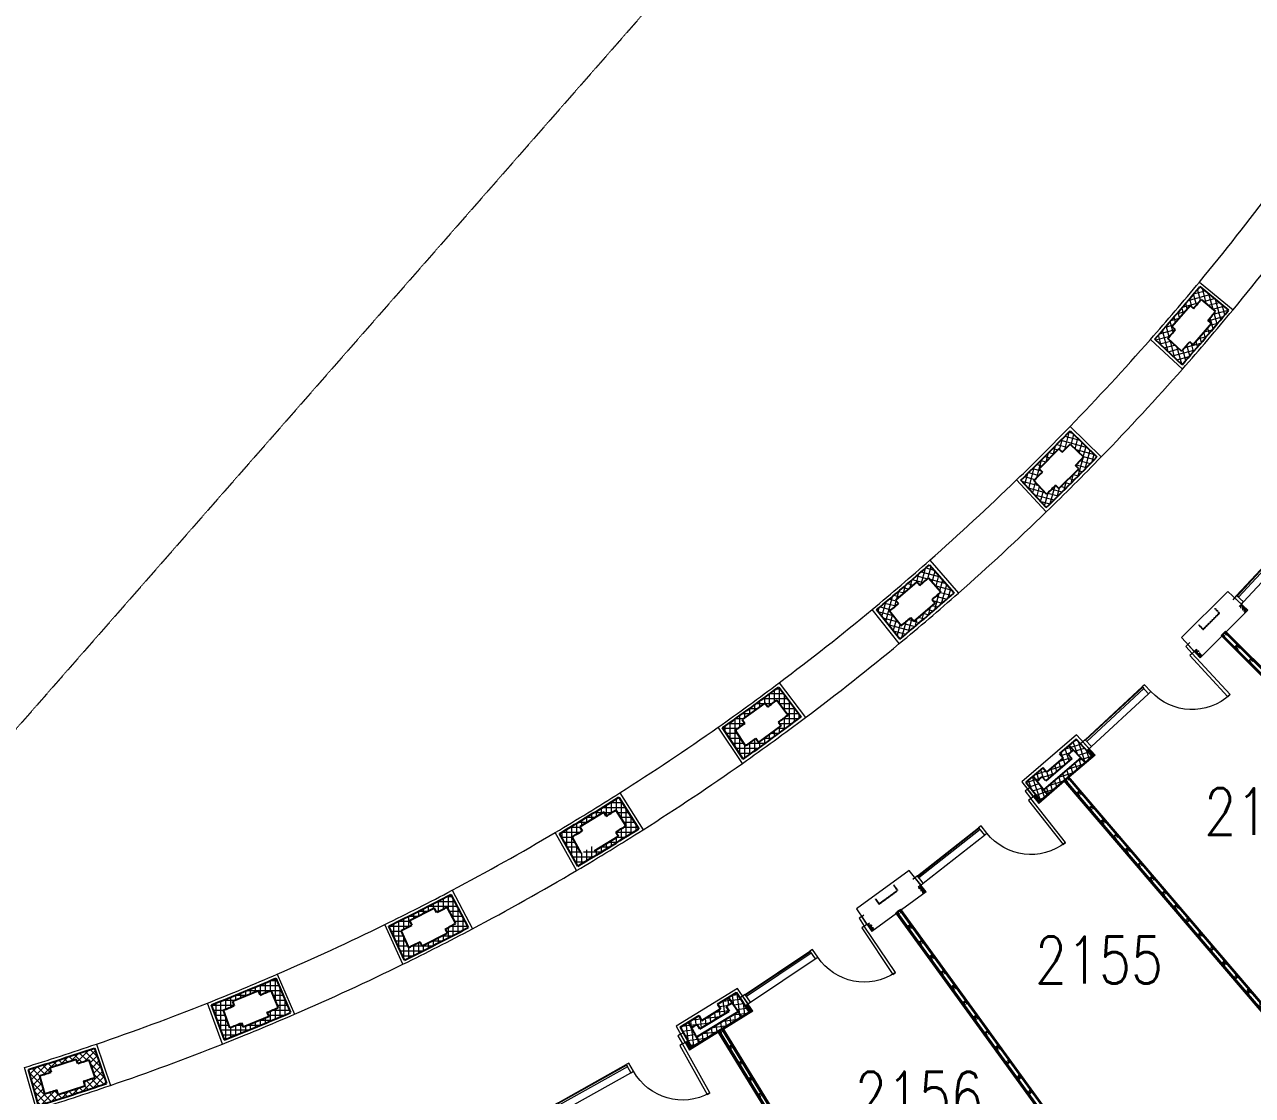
# Model space of a CAD drawing. Header units: inches. Extents: x 342932 to 557958, y 80625 to 242727.
# Drawn here: x 429556 to 449274, y 130834 to 148022 of the extents above; entities that cross this region are included whole.
import ezdxf
from ezdxf.enums import TextEntityAlignment as Align

# ---------------------------------------------------------------- set-up
doc = ezdxf.new("R2010")
doc.units = ezdxf.units.IN
doc.header["$MEASUREMENT"] = 0
doc.linetypes.add('First Floor$0$HIDDEN', pattern=[0.375, 0.25, -0.125])
for name, color, linetype, lineweight in [('First Floor$0$A-G2-G-Building-Elements-Hidden', 251, 'First Floor$0$HIDDEN', 15), ('First Floor$0$A-G250-G-Walls-Low-Level', 251, 'Continuous', 15), ('First Floor$0$A-G250-M-Walls-Blockwork', 7, 'Continuous', 25), ('First Floor$0$A-G250-M-Walls-Plasterboard-Partition', 7, 'Continuous', 9), ('First Floor$0$A-G252-H-Internal-Walls', 251, 'Continuous', 9), ('First Floor$0$A-G312-M-Wall-Finish-Plaster', 7, 'Continuous', 15), ('First Floor$0$A-G321-M-Window', 251, 'Continuous', 9), ('First Floor$0$A-G322-M-Door', 251, 'Continuous', 15), ('First Floor$0$Z-Z001-S-Room-Name-Identification-250', 7, 'Continuous', 15)]:
    doc.layers.add(name, color=color, linetype=linetype, lineweight=lineweight)
doc.styles.add('First Floor$0$Tag-RomanS', font='romans.shx', dxfattribs={"width": 0.8})
pattern_1 = [(140, (361382.114, 239676.52), (4.781726, 54.6554), [5.715, -62.865]), (85, (361382.114, 239676.52), (-57.316993, -10.572848), [4.572, -50.292]), (190.451, (361382.51, 239681.076), (-52.535006, 44.08275), [4.857, -53.427]), (136.1842, (361366.874, 239676.52), (12.6127, 81.323712), [8.5725, -94.2975]), (186.6356, (361367.925, 239683.3), (-74.227667, 71.22127), [7.2855, -80.1405]), (81.184, (361366.87, 239676.52), (-74.227535, 71.22138), [6.858, -75.438]), (111, (361370.684, 239684.14), (30.679656, 45.484464), [5.715, -62.865]), (56, (361370.684, 239684.14), (-55.25639, 18.540609), [4.572, -50.292]), (161.4514, (361373.24, 239687.93), (-24.576857, 64.024947), [4.857, -53.427]), (127.5, (361382.114, 239676.522), (-25.3665117, 0.926581), [0, -49.6824, 0, -51.054, 0, -50.4825]), (97.5, (361382.114, 239676.522), (-30.0541724, 20.045899), [0, -29.1084, 0, -48.5394, 0, -19.2405]), (57.5, (361382.114, 239659.53), (1.7186232, 40.6771786), [0, -19.05, 0, -59.436, 0, -78.867]), (47.5, (361382.114, 239651.91), (-7.627947, 44.438754), [0, -24.765, 0, -39.4716, 0, -56.007])]
pattern_2 = [(90, (474382.11, 239676.52), (79.375, -7e-08), []), (360, (474382.11, 239676.52), (-7e-08, -79.375), [])]
pattern_3 = [(75, (361382.11, 239676.52), (-76.670362, 20.54376), []), (165, (361382.11, 239676.52), (-20.54376, -76.670362), [])]

# ---------------------------------------------------------------- blocks, each defined once
blk = doc.blocks.new('First Floor$0$Door1-faculty offices-2300')
at = {"layer": 'First Floor$0$A-G321-M-Window'}
blk.add_lwpolyline([(50, -65), (1300, -65), (1300, -35), (50, -35)], close=True, dxfattribs=at)
at = {"layer": 'First Floor$0$A-G322-M-Door'}
for p, q in [((50, 75), (1300, 75)), ((50, -75), (1300, -75))]:
    blk.add_line(p, q, dxfattribs=at)
for points in [[(2200, 975), (2250, 975), (2250, 75), (2200, 75)], [(50, 75), (50, -75), (0, -75), (0, 75)], [(1350, 75), (1350, -75), (1300, -75), (1300, 75)], [(2300, 75), (2300, -75), (2250, -75), (2250, 75)]]:
    blk.add_lwpolyline(points, close=True, dxfattribs=at)
blk.add_arc((2250, 75), 900, 90, 180, dxfattribs=at)
blk = doc.blocks.new('First Floor$0$Part Frame4')
for p, q in [((0, 100), (6016, 100, 0)), ((0, 100), (0, 0)), ((0, 87), (6016, 87)), ((0, 75), (6016, 75)), ((6016, 25), (0, 25)), ((6016, 13), (0, 13)), ((0, 0), (6016, 0, 0)), ((6016, 100, 0), (6016, 0, 0))]:
    blk.add_line(p, q)
at = {"elevation": 0}
for points in [[(0, 25), (0, 75), (50, 75), (50, 65), (10, 65), (10, 35), (50, 35), (50, 25)], [(300, 25), (300, 75), (350, 75), (350, 65), (310, 65), (310, 35), (350, 35), (350, 25)], [(600, 25), (600, 75), (650, 75), (650, 65), (610, 65), (610, 35), (650, 35), (650, 25)], [(900, 25), (900, 75), (950, 75), (950, 65), (910, 65), (910, 35), (950, 35), (950, 25)], [(1200, 25), (1200, 75), (1250, 75), (1250, 65), (1210, 65), (1210, 35), (1250, 35), (1250, 25)], [(1500, 25), (1500, 75), (1550, 75), (1550, 65), (1510, 65), (1510, 35), (1550, 35), (1550, 25)], [(1800, 25), (1800, 75), (1850, 75), (1850, 65), (1810, 65), (1810, 35), (1850, 35), (1850, 25)], [(2100, 25), (2100, 75), (2150, 75), (2150, 65), (2110, 65), (2110, 35), (2150, 35), (2150, 25)], [(2400, 25), (2400, 75), (2450, 75), (2450, 65), (2410, 65), (2410, 35), (2450, 35), (2450, 25)], [(2700, 25), (2700, 75), (2750, 75), (2750, 65), (2710, 65), (2710, 35), (2750, 35), (2750, 25)], [(3000, 25), (3000, 75), (3050, 75), (3050, 65), (3010, 65), (3010, 35), (3050, 35), (3050, 25)], [(3316, 25), (3316, 75), (3266, 75), (3266, 65), (3306, 65), (3306, 35), (3266, 35), (3266, 25)], [(3616, 25), (3616, 75), (3566, 75), (3566, 65), (3606, 65), (3606, 35), (3566, 35), (3566, 25)], [(3916, 25), (3916, 75), (3866, 75), (3866, 65), (3906, 65), (3906, 35), (3866, 35), (3866, 25)], [(4216, 25), (4216, 75), (4166, 75), (4166, 65), (4206, 65), (4206, 35), (4166, 35), (4166, 25)], [(4516, 25), (4516, 75), (4466, 75), (4466, 65), (4506, 65), (4506, 35), (4466, 35), (4466, 25)], [(4816, 25), (4816, 75), (4766, 75), (4766, 65), (4806, 65), (4806, 35), (4766, 35), (4766, 25)], [(5116, 25), (5116, 75), (5066, 75), (5066, 65), (5106, 65), (5106, 35), (5066, 35), (5066, 25)], [(5416, 25), (5416, 75), (5366, 75), (5366, 65), (5406, 65), (5406, 35), (5366, 35), (5366, 25)], [(5716, 25), (5716, 75), (5666, 75), (5666, 65), (5706, 65), (5706, 35), (5666, 35), (5666, 25)], [(6016, 25), (6016, 75), (5966, 75), (5966, 65), (6006, 65), (6006, 35), (5966, 35), (5966, 25)]]:
    blk.add_lwpolyline(points, close=True, dxfattribs=at)
blk = doc.blocks.new('First Floor$0$Part Frame3')
at = {"extrusion": (-4.90887e-13, -3.28e-13, -1)}
for p, q in [((0, 100), (6015, 100)), ((0, 0), (6015, 0))]:
    blk.add_line(p, q, dxfattribs=at)
for p, q in [((0, 100), (0, 0)), ((6015, 100), (6015, 0))]:
    blk.add_line(p, q)
at = {"extrusion": (-4.90887e-13, -2.8924e-12, -1)}
for p, q in [((0, 87), (6015, 87, 0)), ((0, 75), (6015, 75, 0)), ((6015, 25, 0), (0, 25)), ((6015, 12, 0), (0, 12))]:
    blk.add_line(p, q, dxfattribs=at)
at = {"extrusion": (-4.90887e-13, -3.28e-13, -1), "elevation": 0}
for points in [[(0, 25), (0, 75), (-50, 75), (-50, 65), (-10, 65), (-10, 35), (-50, 35), (-50, 25)], [(-300, 25), (-300, 75), (-350, 75), (-350, 65), (-310, 65), (-310, 35), (-350, 35), (-350, 25)], [(-600, 25), (-600, 75), (-650, 75), (-650, 65), (-610, 65), (-610, 35), (-650, 35), (-650, 25)], [(-900, 25), (-900, 75), (-950, 75), (-950, 65), (-910, 65), (-910, 35), (-950, 35), (-950, 25)], [(-1200, 25), (-1200, 75), (-1250, 75), (-1250, 65), (-1210, 65), (-1210, 35), (-1250, 35), (-1250, 25)], [(-1500, 25), (-1500, 75), (-1550, 75), (-1550, 65), (-1510, 65), (-1510, 35), (-1550, 35), (-1550, 25)], [(-1800, 25), (-1800, 75), (-1850, 75), (-1850, 65), (-1810, 65), (-1810, 35), (-1850, 35), (-1850, 25)], [(-2100, 25), (-2100, 75), (-2150, 75), (-2150, 65), (-2110, 65), (-2110, 35), (-2150, 35), (-2150, 25)], [(-2400, 25), (-2400, 75), (-2450, 75), (-2450, 65), (-2410, 65), (-2410, 35), (-2450, 35), (-2450, 25)], [(-2700, 25), (-2700, 75), (-2750, 75), (-2750, 65), (-2710, 65), (-2710, 35), (-2750, 35), (-2750, 25)], [(-3000, 25), (-3000, 75), (-3050, 75), (-3050, 65), (-3010, 65), (-3010, 35), (-3050, 35), (-3050, 25)]]:
    blk.add_lwpolyline(points, close=True, dxfattribs=at)
at = {"extrusion": (4.90887e-13, -3.28e-13, -1), "elevation": 0}
for points in [[(-3315, 25), (-3315, 75), (-3265, 75), (-3265, 65), (-3305, 65), (-3305, 35), (-3265, 35), (-3265, 25)], [(-3615, 25), (-3615, 75), (-3565, 75), (-3565, 65), (-3605, 65), (-3605, 35), (-3565, 35), (-3565, 25)], [(-3915, 25), (-3915, 75), (-3865, 75), (-3865, 65), (-3905, 65), (-3905, 35), (-3865, 35), (-3865, 25)], [(-4215, 25), (-4215, 75), (-4165, 75), (-4165, 65), (-4205, 65), (-4205, 35), (-4165, 35), (-4165, 25)], [(-4515, 25), (-4515, 75), (-4465, 75), (-4465, 65), (-4505, 65), (-4505, 35), (-4465, 35), (-4465, 25)], [(-4815, 25), (-4815, 75), (-4765, 75), (-4765, 65), (-4805, 65), (-4805, 35), (-4765, 35), (-4765, 25)], [(-5115, 25), (-5115, 75), (-5065, 75), (-5065, 65), (-5105, 65), (-5105, 35), (-5065, 35), (-5065, 25)], [(-5415, 25), (-5415, 75), (-5365, 75), (-5365, 65), (-5405, 65), (-5405, 35), (-5365, 35), (-5365, 25)], [(-5715, 25), (-5715, 75), (-5665, 75), (-5665, 65), (-5705, 65), (-5705, 35), (-5665, 35), (-5665, 25)], [(-6015, 25), (-6015, 75), (-5965, 75), (-5965, 65), (-6005, 65), (-6005, 35), (-5965, 35), (-5965, 25)]]:
    blk.add_lwpolyline(points, close=True, dxfattribs=at)
blk = doc.blocks.new('First Floor$0$tag-roomname')
at = {"lineweight": 18, "ltscale": 0.01, "style": 'First Floor$0$Tag-RomanS', "width": 0.8}
blk.add_attdef('ROOM_NO_2', text='', height=3, dxfattribs=at).set_placement((0, 1.612), align=Align.MIDDLE_CENTER)
at = {"linetype": 'ByBlock', "lineweight": 15, "ltscale": 0.01, "style": 'First Floor$0$Tag-RomanS', "width": 0.8, "flags": 1}
for tag, p in [('ROOM_NAME_1', (0, -2.288)), ('ROOM_NAME_2', (0, -5.744))]:
    blk.add_attdef(tag, text='', height=2.5, dxfattribs=at).set_placement(p, align=Align.MIDDLE_CENTER)

msp = doc.modelspace()

# ---------------------------------------------------------------- hatches: boundary and pattern name
at = {"layer": 'First Floor$0$A-G252-H-Internal-Walls'}
h = msp.add_hatch(dxfattribs=at)
h.set_pattern_fill('ANSI37', color=256, scale=25, angle=30, style=0)
h.set_pattern_definition([(105, (474382.11, 239676.52), (76.67036, 20.54376), []), (15, (474382.11, 239676.52), (20.54376, -76.67036), [])])
h.paths.add_polyline_path([(448429.4, 143820.1), (448891.6, 143437.4, -0.0071303), (448145, 142563.6), (447704.2, 142971, 0.0070318)])
h.paths.add_polyline_path([(447913.3, 142982.1), (448133.7, 142778.3, 0.0012548), (448265.8, 142930.5), (448323.6, 142881.2), (448615.8, 143223.4), (448558, 143272.7, 0.0011807), (448680, 143417.9), (448448.9, 143609.2, -0.0011607), (448329.9, 143467.5), (448273.6, 143515.6), (447981.4, 143173.4), (448037.7, 143125.4, -0.0011903)], flags=16)
h = msp.add_hatch(dxfattribs=at)
h.set_pattern_fill('ANSI37', color=256, scale=25, angle=30, style=0)
h.set_pattern_definition(pattern_3)
h.paths.add_polyline_path([(446346.3, 141501.1, -0.0070319), (445556.7, 140711.5), (445964.1, 140270.8, 0.0071304), (446777, 141083.3)])
h.paths.add_polyline_path([(446564.6, 141080.4, -0.0011807), (446431.6, 140945.3), (446484.6, 140892.2), (446166.4, 140574), (446113.4, 140627.1, -0.001255), (445969.7, 140485.7), (445766, 140706.1, 0.0011904), (445901.2, 140839.2), (445848.2, 140892.2), (446166.4, 141210.4), (446219.4, 141157.4, 0.0011608), (446349.2, 141289.3)], flags=16)
h = msp.add_hatch(dxfattribs=at)
h.set_pattern_fill('ANSI37', color=256, scale=25, angle=30, style=0)
h.set_pattern_definition(pattern_3)
h.paths.add_polyline_path([(444087.2, 139353.1, -0.0070319), (443238.1, 138627.9), (443609.6, 138156.6, 0.0071304), (444483.8, 138902.9)])
h.paths.add_polyline_path([(444271.8, 138916.6, -0.0011807), (444128.6, 138792.3), (444177.3, 138735.3), (443835.1, 138443.1), (443786.4, 138500.1, -0.001255), (443632.1, 138370.4), (443446.2, 138606.1, 0.0011905), (443591.5, 138728.2), (443542.8, 138785.2), (443885, 139077.5), (443933.7, 139020.5, 0.0011608), (444073.5, 139141.7)], flags=16)
h = msp.add_hatch(dxfattribs=at)
h.set_pattern_fill('AR-CONC', color=256, scale=0.3, angle=90, style=0)
h.set_pattern_definition(pattern_1)
h.paths.add_polyline_path([(449087.3, 138707.6), (449063.1, 138681.4), (449150.4, 138594.2), (449179, 138622.8)])
h = msp.add_hatch(dxfattribs=at)
h.set_pattern_fill('AR-CONC', color=256, scale=0.3, angle=90, style=0)
h.set_pattern_definition(pattern_1)
h.paths.add_polyline_path([(448377.2, 137995.6), (448351.8, 137972.1), (448436.6, 137880.4), (448464.5, 137908.3)])
h = msp.add_hatch(dxfattribs=at)
h.set_pattern_fill('ANSI37', color=256, scale=25, angle=45, style=0)
h.set_pattern_definition(pattern_2)
h.paths.add_polyline_path([(441666.1, 137389.6), (442026.1, 136909.6, -0.0071303), (441096.1, 136234.2), (440762.7, 136733.3, 0.0070318)])
h.paths.add_polyline_path([(440968.5, 136695.2), (441135.3, 136445.6, 0.0012548), (441299.3, 136562.8), (441343.8, 136501.6), (441707.8, 136766.1), (441663.3, 136827.3, 0.0011806), (441815.8, 136939.9), (441635.8, 137179.9, -0.0011607), (441487, 137070), (441443.3, 137130.1), (441079.2, 136865.6), (441122.9, 136805.5, -0.0011904)], flags=16)
h = msp.add_hatch(dxfattribs=at)
h.set_pattern_fill('ANSI37', color=256, scale=25, angle=333, style=0)
h.set_pattern_definition([(18, (361382.11, 239676.52), (-24.528224, 75.49011), []), (108, (361382.11, 239676.52), (-75.49011, -24.528224), [])])
h.paths.add_polyline_path([(446445.4, 136550.4, -0.0008652), (446332.3, 136451.7), (446585.6, 136177.7), (446699.7, 136275.2)])
h.paths.add_polyline_path([(445753.4, 135957.3, -0.0008652), (445638.3, 135861.1), (445870.3, 135566.8), (445984.4, 135664.3)])
h.paths.add_polyline_path([(446585.6, 136177.7), (446517.6, 136251.2), (445922.5, 135742.9), (445984.4, 135664.3)])
h.paths.add_polyline_path([(445966.8, 136024.1), (445910.6, 136089.9, -0.0011855), (445753.4, 135957.3), (445815.4, 135878.8, 0.0006301), (445899.2, 135949.3), (445955.7, 135883.1), (446373.9, 136240.3), (446317.4, 136306.5, 0.0006301), (446400.2, 136378.3), (446332.3, 136451.7, -0.0011854), (446176.8, 136317.2), (446232.9, 136251.4)])
h = msp.add_hatch(dxfattribs=at)
h.set_pattern_fill('AR-CONC', color=256, scale=0.3, angle=90, style=0)
h.set_pattern_definition(pattern_1)
h.paths.add_polyline_path([(446699.7, 136275.2), (446726.3, 136298), (446641.8, 136389.4), (446616.1, 136365.6)])
h = msp.add_hatch(dxfattribs=at)
h.set_pattern_fill('AR-CONC', color=256, scale=0.3, angle=90, style=0)
h.set_pattern_definition(pattern_1)
h.paths.add_polyline_path([(445843.6, 135544.1), (445870.3, 135566.8), (445794.1, 135663.5), (445766.6, 135641.8)])
h = msp.add_hatch(dxfattribs=at)
h.set_pattern_fill('ANSI37', color=256, scale=25, angle=45, style=0)
h.set_pattern_definition(pattern_2)
h.paths.add_polyline_path([(439098.8, 135621.5), (439420.1, 135114.8, -0.0071303), (438440, 134514.4), (438146.7, 135038.1, 0.0070318)])
h.paths.add_polyline_path([(438348.9, 134984), (438495.6, 134722.1, 0.0012548), (438668.2, 134826), (438707.8, 134761.5), (439091.5, 134996.6), (439051.9, 135061.1, 0.0011806), (439212.8, 135161.5), (439052.2, 135414.9, -0.0011607), (438895.2, 135316.9), (438856.3, 135380.3), (438472.7, 135145.2), (438511.5, 135081.8, -0.0011904)], flags=16)
h = msp.add_hatch(dxfattribs=at)
h.set_pattern_fill('AR-CONC', color=256, scale=0.3, angle=90, style=0)
h.set_pattern_definition(pattern_1)
h.paths.add_polyline_path([(443935.9, 134200.5), (443908.7, 134179.1), (443981.3, 134079.2), (444013.2, 134102.4)])
h = msp.add_hatch(dxfattribs=at)
h.set_pattern_fill('ANSI37', color=256, scale=25, angle=45, style=0)
h.set_pattern_definition(pattern_2)
edge = h.paths.add_edge_path()
edge.add_arc((417882.1, 169176.6), 39700, 296.19336, 297.8049)
edge.add_line((436400.7, 134060.3), (436681.2, 133529.9))
edge.add_arc((417882.1, 169176.6), 40300, 296.17186, 297.80597, ccw=False)
edge.add_line((435657, 133008.3), (435405.8, 133553.4))
edge = h.paths.add_edge_path(flags=16)
edge.add_arc((417882.1, 169176.6), 40150, 296.39131, 296.67888, ccw=False)
edge.add_line((435728.8, 133211), (435603.1, 133483.6))
edge.add_arc((417882.1, 169176.6), 39850, 296.40367, 296.67646)
edge.add_line((435772.8, 133568.4), (435739.1, 133634.6))
edge.add_line((435739.1, 133634.6), (436140.1, 133838.9))
edge.add_line((436140.1, 133838.9), (436173.8, 133772.7))
edge.add_arc((417882.1, 169176.6), 39850, 297.32347, 297.5895)
edge.add_line((436338, 133858), (436478.3, 133592.8))
edge.add_arc((417882.1, 169176.6), 40150, 297.32105, 297.59165, ccw=False)
edge.add_line((436310, 133505.3), (436344.4, 133437.9))
edge.add_line((436344.4, 133437.9), (435943.4, 133233.6))
edge.add_line((435943.4, 133233.6), (435909, 133301.1))
h = msp.add_hatch(dxfattribs=at)
h.set_pattern_fill('AR-CONC', color=256, scale=0.3, angle=90, style=0)
h.set_pattern_definition(pattern_1)
h.paths.add_polyline_path([(443127, 133604.7), (443098.1, 133585.4), (443164.6, 133485.9), (443196.5, 133509.1)])
h = msp.add_hatch(dxfattribs=at)
h.set_pattern_fill('ANSI37', color=256, scale=25, angle=45, style=0)
h.set_pattern_definition(pattern_2)
edge = h.paths.add_edge_path()
edge.add_arc((417882.1, 169176.6), 39700, 291.69336, 293.3049)
edge.add_line((433588.4, 132715.6), (433826.5, 132164.8))
edge.add_arc((417882.1, 169176.6), 40300, 291.67186, 293.30597, ccw=False)
edge.add_line((432764.5, 131725.2), (432556.8, 132288.3))
edge = h.paths.add_edge_path(flags=16)
edge.add_arc((417882.1, 169176.6), 40150, 291.89131, 292.1789, ccw=False)
edge.add_line((432851.9, 131921.7), (432748, 132203.2))
edge.add_arc((417882.1, 169176.6), 39850, 291.90367, 292.17648)
edge.add_line((432923.9, 132274.4), (432895.5, 132343.1))
edge.add_line((432895.5, 132343.1), (433311.2, 132515.3))
edge.add_line((433311.2, 132515.3), (433339.7, 132446.6))
edge.add_arc((417882.1, 169176.6), 39850, 292.82349, 293.0895)
edge.add_line((433510, 132518.8), (433629.1, 132243.4))
edge.add_arc((417882.1, 169176.6), 40150, 292.82107, 293.09165, ccw=False)
edge.add_line((433454.5, 132169.5), (433483.4, 132099.6))
edge.add_line((433483.4, 132099.6), (433067.7, 131927.4))
edge.add_line((433067.7, 131927.4), (433038.7, 131997.3))
h = msp.add_hatch(dxfattribs=at)
h.set_pattern_fill('ANSI37', color=256, scale=25, angle=322, style=0)
h.set_pattern_definition([(7, (361382.11, 239676.52), (-9.67338, 78.78335), []), (97, (361382.11, 239676.52), (-78.78335, -9.67338), [])])
h.paths.add_polyline_path([(441070, 132093.8), (441198, 132172.2), (440989.8, 132483.8, -0.0008652), (440862.7, 132404)])
h.paths.add_polyline_path([(441070, 132093.8), (441014.4, 132177), (440347.1, 131768.1), (440396, 131680.8)])
h.paths.add_polyline_path([(440870.8, 132188.7), (440825.3, 132262.9, 0.0006299), (440918.3, 132320.8), (440862.7, 132404, -0.0011852), (440688.1, 132295.5), (440733.3, 132221.7), (440434.9, 132038.9), (440389.7, 132112.6, -0.0011853), (440213.7, 132006.3), (440262.6, 131919, 0.0006299), (440356.4, 131975.5), (440401.8, 131901.4)])
h.paths.add_polyline_path([(440213.7, 132006.3, -0.0008652), (440084.9, 131929.2), (440268, 131602.3), (440396, 131680.8)])
h = msp.add_hatch(dxfattribs=at)
h.set_pattern_fill('AR-CONC', color=256, scale=0.3, angle=90, style=0)
h.set_pattern_definition(pattern_1)
h.paths.add_polyline_path([(441198, 132172.2), (441227.9, 132190.5), (441161.4, 132290), (441132.3, 132270.5)])
h = msp.add_hatch(dxfattribs=at)
h.set_pattern_fill('ANSI37', color=256, scale=25, style=0)
h.set_pattern_definition([(135, (474382.11, 239676.52), (56.1266, 56.1266), []), (45, (474382.11, 239676.52), (56.1266, -56.1266), [])])
edge = h.paths.add_edge_path()
edge.add_arc((417882.1, 169176.6), 39700, 287.19336, 288.8049)
edge.add_line((430679.3, 131595.7), (430873.4, 131027.9))
edge.add_arc((417882.1, 169176.6), 40300, 287.17186, 288.80597, ccw=False)
edge.add_line((429780.2, 130673), (429617.3, 131250.6))
edge = h.paths.add_edge_path(flags=16)
edge.add_arc((417882.1, 169176.6), 39850, 288.32347, 288.5895, ccw=False)
edge.add_line((430410.2, 131347.1), (430387.2, 131417.8))
edge.add_line((430387.2, 131417.8), (429959.3, 131278.7))
edge.add_line((429959.3, 131278.7), (429982.2, 131208))
edge.add_arc((417882.1, 169176.6), 39850, 287.40367, 287.67647, ccw=False)
edge.add_line((429801.3, 131150.8), (429882.8, 130862))
edge.add_arc((417882.1, 169176.6), 40150, 287.39131, 287.67888)
edge.add_line((430074.9, 130922.7), (430098.3, 130850.7))
edge.add_line((430098.3, 130850.7), (430526.3, 130989.8))
edge.add_line((430526.3, 130989.8), (430502.9, 131061.8))
edge.add_arc((417882.1, 169176.6), 40150, 288.32106, 288.59165)
edge.add_line((430682.8, 131121.8), (430585.7, 131405.7))
h = msp.add_hatch(dxfattribs=at)
h.set_pattern_fill('AR-CONC', color=256, scale=0.3, angle=90, style=0)
h.set_pattern_definition(pattern_1)
h.paths.add_polyline_path([(440207.9, 131709.7), (440177.2, 131692.5), (440237.9, 131583.9), (440268, 131602.3)])

# ---------------------------------------------------------------- linework, layer by layer
at = {"layer": 'First Floor$0$A-G2-G-Building-Elements-Hidden'}
msp.add_line((457530.5, 168751.5), (423457.1, 129920.5), dxfattribs=at)
at = {"layer": 'First Floor$0$A-G250-G-Walls-Low-Level'}
for radius, start, end in [(39650.6, 320.37708, 323.1229), (40350.6, 320.37708, 323.09907), (39650.6, 315.87708, 318.6229), (40350.6, 315.87708, 318.59907), (39650.6, 311.37708, 314.1229), (40350.6, 311.37708, 314.09907), (39650.6, 306.87708, 309.6229), (40350.6, 306.87708, 309.59907), (39650.6, 302.37708, 305.1229), (40350.6, 302.37708, 305.09907), (39650.6, 297.87708, 300.6229), (40350.6, 297.87708, 300.59907), (39650.6, 293.37708, 296.1229), (40350.6, 293.37708, 296.09907), (39650.6, 288.87708, 291.6229), (40350.6, 288.87708, 291.59907)]:
    msp.add_arc((417882.1, 169176.5), radius, start, end, dxfattribs=at)
at = {"layer": 'First Floor$0$A-G250-M-Walls-Blockwork'}
for p, q in [((448430, 143819.6), (448892.1, 143437)), ((448449.5, 143608.8), (448680.5, 143417.4)), ((447981.1, 143173.6), (448273.4, 143515.8)), ((448273.4, 143515.8), (448330.4, 143467.1)), ((448038.2, 143124.9), (447981.1, 143173.6)), ((448615.6, 143223.6), (448323.3, 142881.4)), ((448558.6, 143272.3), (448615.6, 143223.6)), ((448145.5, 142563.2), (447704.7, 142970.6)), ((448134.2, 142777.9), (447913.8, 142981.6)), ((448323.3, 142881.4), (448266.3, 142930.1)), ((446346.3, 141501.1), (446777, 141083.3)), ((446166.4, 141210.4), (445848.2, 140892.2)), ((446219.4, 141157.4), (446166.4, 141210.4)), ((446349.2, 141289.3), (446564.6, 141080.4)), ((445848.2, 140892.2), (445900.7, 140839.7)), ((446166.4, 140574), (446484.6, 140892.2)), ((446484.6, 140892.2), (446431.6, 140945.3)), ((445964.1, 140270.8), (445556.7, 140711.5)), ((445969.7, 140485.7), (445766, 140706.1)), ((446166.4, 140574), (446113.4, 140627.1)), ((444087.2, 139353.1), (444483.8, 138902.9)), ((443885, 139077.5), (443542.8, 138785.2)), ((443933.3, 139021), (443885, 139077.5)), ((444073.5, 139141.7), (444271.8, 138916.6)), ((443609.6, 138156.6), (443238.1, 138627.9)), ((443542.8, 138785.2), (443591.1, 138728.7)), ((443835.1, 138443.1), (444177.3, 138735.3)), ((444128.6, 138792.3), (444177.3, 138735.3)), ((443632.1, 138370.4), (443446.2, 138606.1)), ((443835.1, 138443.1), (443786.4, 138500.1)), ((441666.5, 137389), (442026.5, 136909.1)), ((441443.3, 137130.1), (441079.2, 136865.6)), ((441487, 137070), (441443.3, 137130.1)), ((441636.2, 137179.4), (441816.2, 136939.4)), ((441079.2, 136865.6), (441122.9, 136805.5)), ((441096.5, 136233.6), (440763.1, 136732.7)), ((441135.7, 136445.1), (440968.9, 136694.6)), ((441343.8, 136501.6), (441707.8, 136766.1)), ((441663.3, 136827.3), (441707.8, 136766.1)), ((441343.8, 136501.6), (441299.3, 136562.8)), ((446444.9, 136550.8, 0), (446174.5, 136319.9, 0)), ((446585.6, 136177.7, 0), (446332.3, 136451.7, 0)), ((446699.7, 136275.2, 0), (446444.9, 136550.8, 0)), ((446699.7, 136275.2, 0), (445870.3, 135566.8)), ((446174.5, 136319.9, 0), (446232.9, 136251.4, 0)), ((446317.4, 136306.5, 0), (446373.9, 136240.3, 0)), ((445908.3, 136092.6, 0), (445637.9, 135861.6, 0)), ((445966.8, 136024.1, 0), (445908.3, 136092.6, 0)), ((446517.6, 136251.2, 0), (445922.5, 135742.9)), ((446373.9, 136240.3, 0), (445955.7, 135883.1, 0)), ((446232.9, 136251.4, 0), (445966.8, 136024.1, 0)), ((445637.9, 135861.6, 0), (445870.3, 135566.8, 0)), ((445753.4, 135957.3, 0), (445984.4, 135664.3, 0)), ((445955.7, 135883.1, 0), (445899.2, 135949.3, 0)), ((439099.1, 135620.9), (439420.4, 135114.2)), ((438856.3, 135380.3), (438472.7, 135145.2)), ((438895.2, 135316.9), (438856.3, 135380.3)), ((439052.5, 135414.3), (439213.2, 135160.9)), ((438472.7, 135145.2), (438511.5, 135081.8)), ((438440.3, 134513.8), (438147, 135037.5)), ((438495.9, 134721.5), (438349.2, 134983.4)), ((438707.8, 134761.5), (439091.5, 134996.6)), ((439051.9, 135061.1), (439091.5, 134996.6)), ((436401, 134059.7), (436681.5, 133529.3)), ((436140.1, 133838.9), (435739.1, 133634.6)), ((436173.8, 133772.7), (436140.1, 133838.9)), ((436338.3, 133857.4), (436478.6, 133592.2)), ((435657.3, 133007.7), (435406, 133552.7)), ((435739.1, 133634.6), (435772.8, 133568.4)), ((436310, 133505.3), (436344.4, 133437.9)), ((435729, 133210.4), (435603.4, 133483)), ((435943.4, 133233.6), (435909, 133301.1)), ((435943.4, 133233.6), (436344.4, 133437.9)), ((433588.7, 132715), (433826.7, 132164.2)), ((433311.2, 132515.3), (432895.5, 132343.1)), ((433339.7, 132446.6), (433311.2, 132515.3)), ((433510.3, 132518.2), (433629.3, 132242.8)), ((432895.5, 132343.1), (432923.9, 132274.4)), ((440686.2, 132298.5, 0), (440989.5, 132484.3, 0)), ((441070, 132093.8, 0), (440861.5, 132405.9, 0)), ((441198, 132172.2, 0), (440989.5, 132484.3, 0)), ((432764.8, 131724.6), (432557, 132287.7)), ((432852.2, 131921), (432748.3, 132202.6)), ((433483.4, 132099.6), (433454.5, 132169.5)), ((440084.6, 131929.8), (440387.8, 132115.6, 0)), ((441198, 132172.2, 0), (440268, 131602.3)), ((441014.4, 132177, 0), (440347.1, 131768.1)), ((440434.9, 132038.9, 0), (440387.8, 132115.6, 0)), ((440401.8, 131901.4, 0), (440870.8, 132188.7)), ((440434.9, 132038.9, 0), (440733.3, 132221.7)), ((440686.2, 132298.5, 0), (440733.3, 132221.7, 0)), ((440825.3, 132262.9, 0), (440870.8, 132188.7, 0)), ((433038.7, 131997.3), (433067.7, 131927.4)), ((433483.4, 132099.6), (433067.7, 131927.4)), ((440084.6, 131929.8), (440268, 131602.3, 0)), ((440212.6, 132008.2, 0), (440396, 131680.8, 0)), ((440401.8, 131901.4, 0), (440356.4, 131975.5, 0)), ((430679.5, 131595), (430873.6, 131027.3)), ((429959.3, 131278.7), (430387.2, 131417.8)), ((430410.2, 131347.1), (430387.2, 131417.8)), ((430585.9, 131405), (430683, 131121.1)), ((429780.4, 130672.3), (429617.5, 131250)), ((429883, 130861.3), (429801.5, 131150.2)), ((429959.3, 131278.7), (429982.2, 131208)), ((430098.3, 130850.7), (430526.3, 130989.8)), ((430502.9, 131061.8), (430526.3, 130989.8)), ((430098.3, 130850.7), (430074.9, 130922.7))]:
    msp.add_line(p, q, dxfattribs=at)
at = {"layer": 'First Floor$0$A-G250-M-Walls-Blockwork', "linetype": 'First Floor$0$HIDDEN'}
for points in [[(448411.4, 138385.6), (448482.2, 138314.8), (448743.8, 138576.5), (448673.1, 138647.2)], [(443218.8, 133988.8), (443277.6, 133907.9), (443576.9, 134125.4), (443518.2, 134206.3)]]:
    msp.add_lwpolyline(points, dxfattribs=at)
at = {"layer": 'First Floor$0$A-G250-M-Walls-Blockwork'}
for centre, radius, start, end in [((417882.1, 169176.5), 39700.6, 318.69335, 320.30492), ((417882.1, 169176.5), 39850.6, 319.82349, 320.08953), ((417882.1, 169176.5), 40300.6, 318.67185, 320.30599), ((417882.1, 169176.5), 40150.6, 319.82108, 320.09167), ((417882.1, 169176.5), 39850.6, 318.90366, 319.1765), ((417882.1, 169176.5), 40150.6, 318.8913, 319.17892), ((417882.1, 169176.5), 39700.6, 314.19335, 315.80492), ((417882.1, 169176.5), 39850.6, 315.32349, 315.58953), ((417882.1, 169176.5), 40300.6, 314.17185, 315.80599), ((417882.1, 169176.5), 40150.6, 315.32108, 315.59167), ((417882.1, 169176.5), 39850.6, 314.40366, 314.6765), ((417882.1, 169176.5), 40150.6, 314.3913, 314.67891), ((417882.1, 169176.5), 39700.6, 309.69335, 311.30492), ((417882.1, 169176.5), 39850.6, 310.8235, 311.08953), ((417882.1, 169176.5), 40300.6, 309.67185, 311.30599), ((417882.1, 169176.5), 40150.6, 310.82108, 311.09167), ((417882.1, 169176.5), 39850.6, 309.90366, 310.1765), ((417882.1, 169176.5), 40150.6, 309.8913, 310.17892), ((417882.1, 169176.5), 39700.6, 305.19335, 306.80492), ((417882.1, 169176.5), 39850.6, 306.3235, 306.58953), ((417882.1, 169176.5), 40300.6, 305.17185, 306.80599), ((417882.1, 169176.5), 40150.6, 306.32108, 306.59167), ((417882.1, 169176.5), 39850.6, 305.40366, 305.6765), ((417882.1, 169176.5), 40150.6, 305.3913, 305.67892), ((417882.1, 169176.5, 0), 43462.7, 310.86264, 311.00704), ((417882.1, 169176.5, 0), 43462.7, 309.99317, 310.13758), ((417882.1, 169176.5), 39700.6, 300.69335, 302.30492), ((417882.1, 169176.5), 39850.6, 301.8235, 302.08953), ((417882.1, 169176.5), 39850.6, 300.90366, 301.1765), ((417882.1, 169176.5), 40300.6, 300.67185, 302.30599), ((417882.1, 169176.5), 40150.6, 301.82108, 302.09167), ((417882.1, 169176.5), 39700.6, 296.19335, 297.80492), ((417882.1, 169176.5), 39850.6, 297.32348, 297.58953), ((417882.1, 169176.5), 39850.6, 296.40366, 296.67649), ((417882.1, 169176.5), 40300.6, 296.17185, 297.80599), ((417882.1, 169176.5), 40150.6, 297.32107, 297.59167), ((417882.1, 169176.5), 40150.6, 296.3913, 296.6789), ((417882.1, 169176.5), 39700.6, 291.69335, 293.30492), ((417882.1, 169176.5), 39850.6, 292.8235, 293.08953), ((417882, 169176.5, 0), 43462.7, 301.86264, 302.007), ((417882.1, 169176.5), 39850.6, 291.90366, 292.1765), ((417882.1, 169176.5), 40300.6, 291.67185, 293.30599), ((417882.1, 169176.5), 40150.6, 292.82108, 293.09167), ((417882.1, 169176.5), 40150.6, 291.8913, 292.17892), ((417882, 169176.5, 0), 43462.7, 300.99322, 301.13758), ((417882.1, 169176.5), 39700.6, 287.19335, 288.80492), ((417882.1, 169176.5), 39850.6, 288.32349, 288.58953), ((417882.1, 169176.5), 39850.6, 287.40366, 287.67649), ((417882.1, 169176.5), 40300.6, 287.17185, 288.80599), ((417882.1, 169176.5), 40150.6, 288.32107, 288.59167), ((417882.1, 169176.5), 40150.6, 287.3913, 287.67891)]:
    msp.add_arc(centre, radius, start, end, dxfattribs=at)
at = {"layer": 'First Floor$0$A-G250-M-Walls-Plasterboard-Partition', "extrusion": (4.5425e-29, 4.376e-29, -1), "elevation": 0}
msp.add_lwpolyline([(-448989.5, 138033.8), (-449024.9, 138069.1), (-449060.2, 138033.8), (-449053.1, 138026.7), (-449024.9, 138055), (-449003.7, 138033.8), (-449031.9, 138005.5), (-449024.9, 137998.4)], close=True, dxfattribs=at)
at = {"layer": 'First Floor$0$A-G250-M-Walls-Plasterboard-Partition', "elevation": 0}
for points in [[(446489.9, 135719.6), (446451.9, 135687.1), (446484.4, 135649.1), (446492, 135655.6), (446466, 135686), (446488.8, 135705.5), (446514.8, 135675.1), (446522.4, 135681.5)], [(446879.6, 135263.3), (446841.6, 135230.8), (446874.1, 135192.8), (446881.7, 135199.3), (446855.7, 135229.7), (446878.5, 135249.2), (446904.5, 135218.8), (446912.1, 135225.3)], [(447269.3, 134807.1), (447231.2, 134774.6), (447263.7, 134736.6), (447271.3, 134743.1), (447245.3, 134773.5), (447268.2, 134793), (447294.1, 134762.6), (447301.7, 134769.1)], [(447658.9, 134350.8), (447620.9, 134318.4), (447653.4, 134280.3), (447661, 134286.8), (447635, 134317.3), (447657.8, 134336.7), (447683.8, 134306.3), (447691.4, 134312.8)], [(448048.6, 133894.6), (448010.6, 133862.1), (448043.1, 133824.1), (448050.7, 133830.6), (448024.7, 133861), (448047.5, 133880.5), (448073.5, 133850.1), (448081.1, 133856.6)], [(448438.3, 133438.3), (448400.3, 133405.9), (448432.7, 133367.9), (448440.3, 133374.3), (448414.4, 133404.8), (448437.2, 133424.2), (448463.1, 133393.8), (448470.7, 133400.3)], [(448827.9, 132982.1), (448789.9, 132949.6), (448822.4, 132911.6), (448830, 132918.1), (448804, 132948.5), (448826.8, 132968), (448852.8, 132937.6), (448860.4, 132944.1)], [(449217.6, 132525.9), (449179.6, 132493.4), (449212.1, 132455.4), (449219.7, 132461.9), (449193.7, 132492.3), (449216.5, 132511.8), (449242.5, 132481.3), (449250.1, 132487.8)]]:
    msp.add_lwpolyline(points, close=True, dxfattribs=at)
at = {"layer": 'First Floor$0$A-G250-M-Walls-Plasterboard-Partition', "extrusion": (-6.45934e-31, 3.39926e-30, -1), "elevation": 0}
for points in [[(-443734.7, 133550.9), (-443775.2, 133580.3), (-443804.6, 133539.9), (-443796.5, 133534), (-443773, 133566.3), (-443748.7, 133548.7), (-443772.2, 133516.3), (-443764.1, 133510.5)], [(-444087.4, 133065.5), (-444127.8, 133094.9), (-444157.2, 133054.4), (-444149.1, 133048.6), (-444125.6, 133080.9), (-444101.4, 133063.3), (-444124.9, 133030.9), (-444116.8, 133025.1)], [(-444440.1, 132580.1), (-444480.5, 132609.5), (-444509.9, 132569), (-444501.8, 132563.2), (-444478.3, 132595.5), (-444454, 132577.9), (-444477.5, 132545.5), (-444469.5, 132539.7)], [(-444792.7, 132094.7), (-444833.2, 132124.1), (-444862.6, 132083.6), (-444854.5, 132077.8), (-444831, 132110.1), (-444806.7, 132092.5), (-444830.2, 132060.1), (-444822.1, 132054.2)], [(-445145.4, 131609.3), (-445185.9, 131638.7), (-445215.3, 131598.2), (-445207.2, 131592.3), (-445183.6, 131624.7), (-445159.4, 131607.1), (-445182.9, 131574.7), (-445174.8, 131568.8)], [(-445498.1, 131123.9), (-445538.5, 131153.3), (-445567.9, 131112.8), (-445559.8, 131106.9), (-445536.3, 131139.3), (-445512, 131121.7), (-445535.6, 131089.3), (-445527.5, 131083.4)]]:
    msp.add_lwpolyline(points, close=True, dxfattribs=at)
at = {"layer": 'First Floor$0$A-G312-M-Wall-Finish-Plaster'}
for p, q in [((448423.3, 143890), (448962.5, 143443.6)), ((448149.1, 142491.7), (447635, 142967)), ((446345.2, 141571.7), (446847.7, 141084.4)), ((445962.2, 140199.2), (445486.9, 140713.4)), ((444091.7, 139423.6), (444554.4, 138898.4)), ((448877.3, 138922.4, 0), (448137.1, 138182.2, 0)), ((449200.4, 138623.4), (448877.3, 138922.4, 0)), ((448987.4, 138820.5, 0), (448956.9, 138787.6, 0)), ((443602.1, 138085.4), (443168.6, 138635.3)), ((449200.4, 138623.4), (448853.2, 138276.2)), ((449097.5, 138718.6, 0), (449063.1, 138681.4, 0)), ((449179, 138622.8), (449087.3, 138707.6, 0)), ((449150.4, 138594.2), (449179, 138622.8)), ((448137.1, 138182.2, 0), (448436.1, 137859.1)), ((448239, 138072.1, 0), (448271, 138101.7, 0)), ((448782.4, 138205.5), (448436.1, 137859.1)), ((448340.9, 137962), (448377.2, 137995.6)), ((448351.8, 137972.1), (448436.6, 137880.4, 0)), ((448436.6, 137880.4, 0), (448464.5, 137908.3)), ((441676.5, 137459), (442096.5, 136899)), ((441083, 136163.8), (440694, 136746)), ((446449.2, 136619.8), (445569.1, 135868.2)), ((446449.2, 136619.8), (446748.2, 136296.8)), ((446551.1, 136509.8), (446514.3, 136475.8, 0)), ((446748.2, 136296.8), (446332.8, 135942)), ((446653, 136399.7), (446616.1, 136365.6, 0)), ((446641.8, 136389.4, 0), (446726.3, 136298, 0)), ((446726.3, 136298, 0), (446699.7, 136275.2, 0)), ((445569.1, 135868.2), (445841.4, 135522.3)), ((446256.8, 135877.1), (445841.4, 135522.3)), ((439114.6, 135689.9), (439489.4, 135098.7)), ((445661.9, 135750.3), (445701.2, 135781.3, 0)), ((445754.7, 135632.4), (445794.1, 135663.5, 0)), ((445766.6, 135641.8, 0), (445843.6, 135544.1, 0)), ((445870.3, 135566.8), (445843.6, 135544.1)), ((438421.7, 134444.7), (438079.6, 135055.6)), ((443761.9, 134445.4, 0), (442915.9, 133830.7, 0)), ((444034.2, 134099.6, 0), (443761.9, 134445.4, 0)), ((443854.7, 134327.6, 0), (443820.5, 134300.6, 0)), ((436421.8, 134127.2), (436749.1, 133508.5)), ((444034.2, 134099.6, 0), (443638, 133811.7, 0)), ((443947.5, 134209.7, 0), (443908.7, 134179.1, 0)), ((444013.2, 134102.4, 0), (443935.9, 134200.5, 0)), ((444013.2, 134102.4, 0), (443981.3, 134079.2)), ((442915.9, 133830.7, 0), (443160.7, 133464.9, 0)), ((442999.3, 133706.1, 0), (443035.7, 133730.4, 0)), ((443557.1, 133752.9, 0), (443160.7, 133464.9, 0)), ((435633.4, 132940.2), (435340.2, 133576.1)), ((443085.6, 133577, 0), (443127, 133604.7, 0)), ((443164.6, 133485.9, 0), (443098.1, 133585.4, 0)), ((443196.5, 133509.1), (443164.6, 133485.9)), ((433614.7, 132780.7), (433892.5, 132138.1)), ((441004.4, 132551.7, 0), (440017.7, 131947.1)), ((441249.1, 132185.9, 0), (441004.4, 132551.7, 0)), ((432735.6, 131659.2), (432493.2, 132316.1)), ((441087.8, 132427, 0), (441046.2, 132399.3, 0)), ((441249.1, 132185.9, 0), (440783.5, 131900.5, 0)), ((441173.9, 132298.3, 0), (441132.3, 132270.5, 0)), ((441161.4, 132290, 0), (441227.9, 132190.5, 0)), ((441227.9, 132190.5, 0), (441198, 132172.2, 0)), ((440017.7, 131947.1), (440232.5, 131562.9)), ((440090.9, 131816.1), (440134.6, 131840.6)), ((440698.2, 131848.3, 0), (440232.5, 131562.9, 0)), ((430710.6, 131658.5), (430937.1, 130996.1)), ((440164.1, 131685.2), (440207.9, 131709.7, 0)), ((440237.9, 131583.9, 0), (440177.2, 131692.5, 0)), ((440268, 131602.3), (440237.9, 131583.9)), ((429746.2, 130609.5), (429556.1, 131283.4))]:
    msp.add_line(p, q, dxfattribs=at)
for radius, start, end in [(39650.6, 318.6229, 320.37708), (40350.6, 318.59907, 320.37708), (39650.6, 314.1229, 315.87708), (40350.6, 314.09907, 315.87708), (39650.6, 309.6229, 311.37708), (40350.6, 309.59907, 311.37708), (39650.6, 305.1229, 306.87708), (40350.6, 305.09907, 306.87708), (39650.6, 300.6229, 302.37708), (40350.6, 300.59907, 302.37708), (39650.6, 296.1229, 297.87708), (40350.6, 296.09907, 297.87708), (39650.6, 291.6229, 293.37708), (40350.6, 291.59907, 293.37708), (39650.6, 287.1229, 288.87708), (40350.6, 287.09907, 288.87708)]:
    msp.add_arc((417882.1, 169176.5), radius, start, end, dxfattribs=at)

# ---------------------------------------------------------------- block references
at = {"layer": 'First Floor$0$A-G250-M-Walls-Plasterboard-Partition', "extrusion": (4.45925e-29, 4.45925e-29, -1), "xscale": -1, "rotation": 225.0000003790125}
msp.add_blockref('First Floor$0$Part Frame3', (-453096, 134033.3), dxfattribs=at)
at = {"layer": 'First Floor$0$A-G250-M-Walls-Plasterboard-Partition', "rotation": 130.4999999997984}
msp.add_blockref('First Floor$0$Part Frame4', (450230.2, 131378.8), dxfattribs=at)
at = {"layer": 'First Floor$0$A-G250-M-Walls-Plasterboard-Partition', "extrusion": (1.19367e-30, 8.67255e-31, -1), "xscale": -1, "rotation": 234.0000003776859}
msp.add_blockref('First Floor$0$Part Frame3', (-447164.9, 128957.3), dxfattribs=at)
at = {"layer": 'First Floor$0$A-G250-M-Walls-Plasterboard-Partition', "extrusion": (1.42463e-30, 8.73016e-31, -1), "rotation": 58.49999999943873}
msp.add_blockref('First Floor$0$Part Frame4', (-443833.8, 126731.6), dxfattribs=at)
at = {"layer": 'First Floor$0$A-G322-M-Door', "xscale": -1}
for p, rotation in [((449041.8, 138768.8, 0), 227.2147259070931), ((446602, 136454.7, 0), 222.7869848819233), ((443901.1, 134268.6, 0), 218.2130102841836), ((441129.5, 132364.7, 0), 213.786773207893), ((438120, 130628.1, 0), 209.2130565541521)]:
    msp.add_blockref('First Floor$0$Door1-faculty offices-2300', p, dxfattribs=dict(at, rotation=rotation))
at = {"layer": 'First Floor$0$Z-Z001-S-Room-Name-Identification-250'}
ref = msp.add_blockref('First Floor$0$tag-roomname', (449528.2, 134987.7), dxfattribs=dict(at, xscale=250, yscale=250, zscale=250))
ref.add_attrib('ROOM_NO_2', '2154', dxfattribs={"layer": '0', "lineweight": 18, "ltscale": 0.01, "height": 750, "style": 'First Floor$0$Tag-RomanS', "width": 0.8}).set_placement((449528.2, 135390.6), align=Align.MIDDLE_CENTER)
ref = msp.add_blockref('First Floor$0$tag-roomname', (446810.1, 132605.4), dxfattribs=dict(at, xscale=250, yscale=250, zscale=250))
ref.add_attrib('ROOM_NO_2', '2155', dxfattribs={"layer": '0', "lineweight": 18, "ltscale": 0.01, "height": 750, "style": 'First Floor$0$Tag-RomanS', "width": 0.8}).set_placement((446810.1, 133008.3), align=Align.MIDDLE_CENTER)
ref = msp.add_blockref('First Floor$0$tag-roomname', (443916.3, 130435.9), dxfattribs=dict(at, xscale=250, yscale=250, zscale=250))
ref.add_attrib('ROOM_NO_2', '2156', dxfattribs={"layer": '0', "lineweight": 18, "ltscale": 0.01, "height": 750, "style": 'First Floor$0$Tag-RomanS', "width": 0.8}).set_placement((443916.3, 130838.9), align=Align.MIDDLE_CENTER)

doc.saveas('drawing.dxf')
